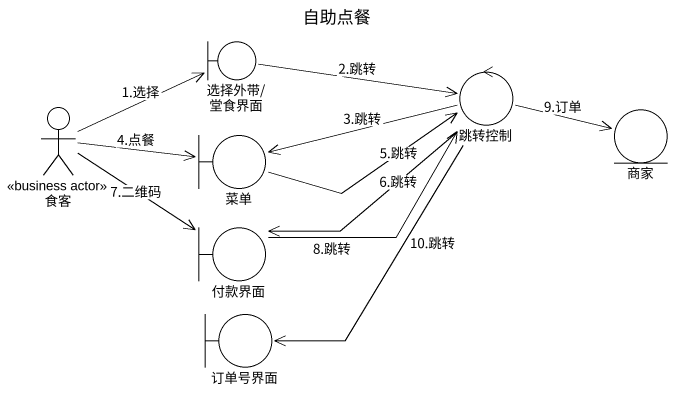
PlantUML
@startuml
title 自助点餐
boundary "选择外带/堂食界面" as 选择外带_堂食界面
control 跳转控制
actor 食客 <<business actor>>
entity 商家
boundary 菜单
boundary 付款界面
boundary 订单号界面
选择外带_堂食界面 -right-> 跳转控制 : 2.跳转
跳转控制 -right-> 商家 : 9.订单
跳转控制 -left-> 菜单 : 3.跳转
跳转控制 --> 付款界面 : 6.跳转
跳转控制 --> 订单号界面 : 10.跳转
食客 -right-> 选择外带_堂食界面 : 1.选择
食客 -right-> 菜单 : 4.点餐
食客 -right-> 付款界面 : 7.二维码
菜单 -right-> 跳转控制 : 5.跳转
付款界面 -up-> 跳转控制 : 8.跳转
@enduml
